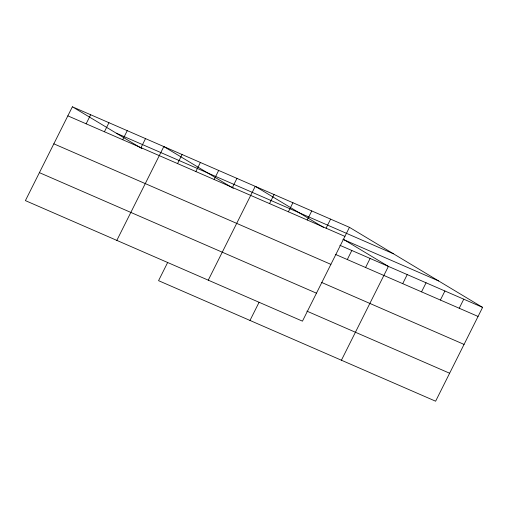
<?xml version="1.0" encoding="UTF-8"?>
<svg xmlns="http://www.w3.org/2000/svg" width="508" height="508" viewBox="0 0 508 508"><rect width="100%" height="100%" fill="white"/><g stroke="black" fill="none" stroke-linecap="round" stroke-linejoin="round"><path stroke-width="0.76" d="M72.384 106.794L25.4 200.616L302.457 321.151L349.44 227.33L72.384 106.794L141.916 148.596M86.131 123.806L90.672 114.751M104.419 131.762L108.953 122.707M122.707 139.719L127.241 130.664M140.989 147.676L145.529 138.614M116.827 240.392L163.811 146.571L233.343 188.373M177.565 163.582L182.099 154.527M195.847 171.539L200.387 162.484M167.665 262.49L158.559 280.67L435.616 401.206L482.6 307.384L349.44 227.33M214.135 179.495L218.669 170.44M232.423 187.452L236.957 178.391M208.261 280.168L255.238 186.347L323.463 227.362M269.545 203.6L274.079 194.545M288.385 211.798L292.919 202.743M249.987 320.446L259.093 302.266M307.226 219.996L311.76 210.934M326.066 228.187L330.6 219.132M347.294 259.544L351.828 250.488M365.582 267.5L370.116 258.445M341.414 360.223L388.398 266.402L343.148 239.192M402.704 283.654L407.238 274.593M421.545 291.846L426.079 282.791M440.385 300.044L444.919 290.989M459.226 308.242L463.76 299.187M116.326 133.21L393.382 253.746M67.85 115.849L344.907 236.385M343.052 239.37L438.658 280.962M339.871 245.288L482.6 307.384M335.337 254.343L478.066 316.44M53.842 143.828L330.899 264.357M321.329 282.315L464.058 344.411M39.408 172.644L316.465 293.18M306.896 311.137L449.624 373.234"/></g></svg>
